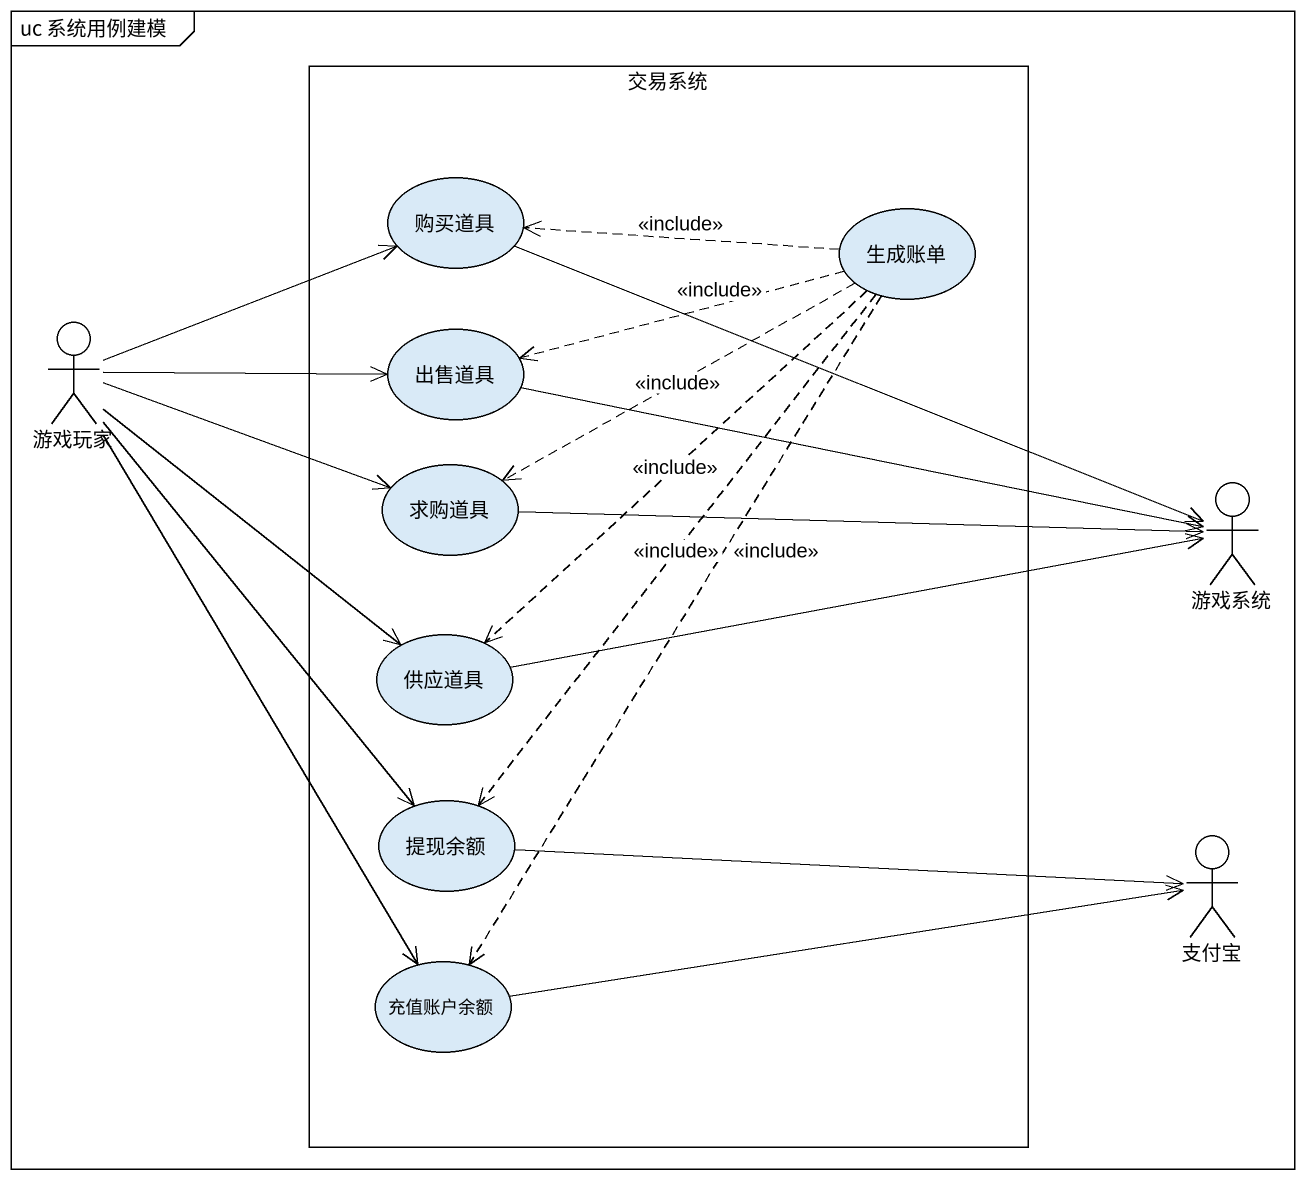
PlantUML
@startuml
mainframe uc 系统用例建模
rectangle 交易系统 {
  usecase 购买道具
  usecase 生成账单
  usecase 出售道具
  usecase 求购道具
  usecase 供应道具
  usecase 提现余额
  usecase 充值账户余额
}
actor 游戏玩家
actor 游戏系统
actor 支付宝
购买道具 -right-> 游戏系统
生成账单 .left.> 购买道具 : <<include>>
生成账单 .left.> 出售道具 : <<include>>
生成账单 .left.> 求购道具 : <<include>>
生成账单 ..> 供应道具 : <<include>>
生成账单 ..> 提现余额 : <<include>>
生成账单 ..> 充值账户余额 : <<include>>
游戏玩家 -right-> 购买道具
游戏玩家 -right-> 出售道具
游戏玩家 -right-> 求购道具
游戏玩家 --> 供应道具
游戏玩家 --> 提现余额
游戏玩家 --> 充值账户余额
出售道具 -right-> 游戏系统
求购道具 -right-> 游戏系统
供应道具 -right-> 游戏系统
提现余额 -right-> 支付宝
充值账户余额 -right-> 支付宝
@enduml
